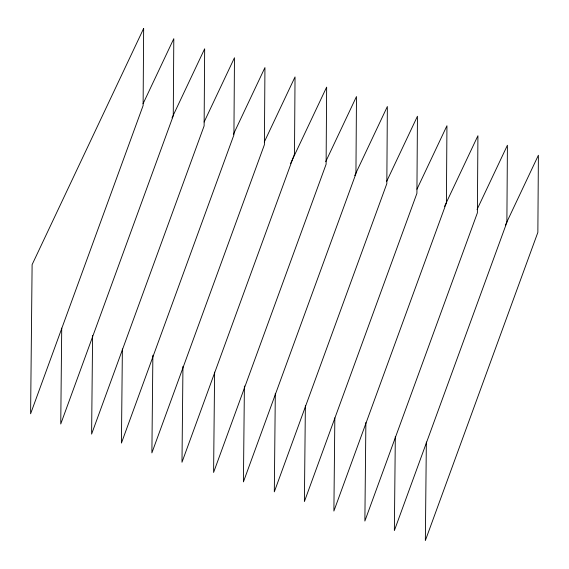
<?xml version="1.0" encoding="UTF-8"?>
<svg xmlns="http://www.w3.org/2000/svg" width="569" height="569" viewBox="0 0 569 569"><rect width="100%" height="100%" fill="white"/><g stroke="black" fill="none" stroke-linecap="round" stroke-linejoin="round"><path stroke-width="0.85" d="M61.722 328.114L60.748 423.983L173.261 115.799L173.801 38.664L143.068 103.736M92.605 335.561L91.609 434.09L204.122 125.905L204.662 48.778L172.03 117.868M122.378 348.968L121.425 443.066L233.93 134.874L234.471 57.746L204.122 122.015M152.876 355.248L151.887 452.888L264.4 144.704L264.941 67.576L233.446 134.256M182.955 366.365L181.988 462.234L294.493 154.05L295.034 76.915L264.308 141.987M214.613 372.126L213.595 472.434L326.108 164.242L326.649 87.114L290.603 163.431M244.4 386.002L243.425 481.865L355.938 173.68L356.478 96.552L325.745 161.624M275.311 393.3L274.315 491.829L386.828 183.645L387.361 106.51L354.736 175.601M305.375 405.669L304.401 501.538L416.913 193.346L417.454 116.218L386.721 181.291M334.835 417.845L333.889 511.047L446.402 202.863L446.942 125.735L416.97 189.2M365.874 422.511L364.871 521.04L477.384 212.856L477.924 135.728L444.538 206.419M395.32 436.466L394.367 530.557L506.879 222.372L507.42 145.237L477.064 209.506M426.345 442.021L425.349 540.55L537.861 232.365L538.395 155.23L505.393 225.125M143.651 28.45L143.111 105.578L30.605 413.77L32.113 264.642L143.651 28.45"/></g></svg>
